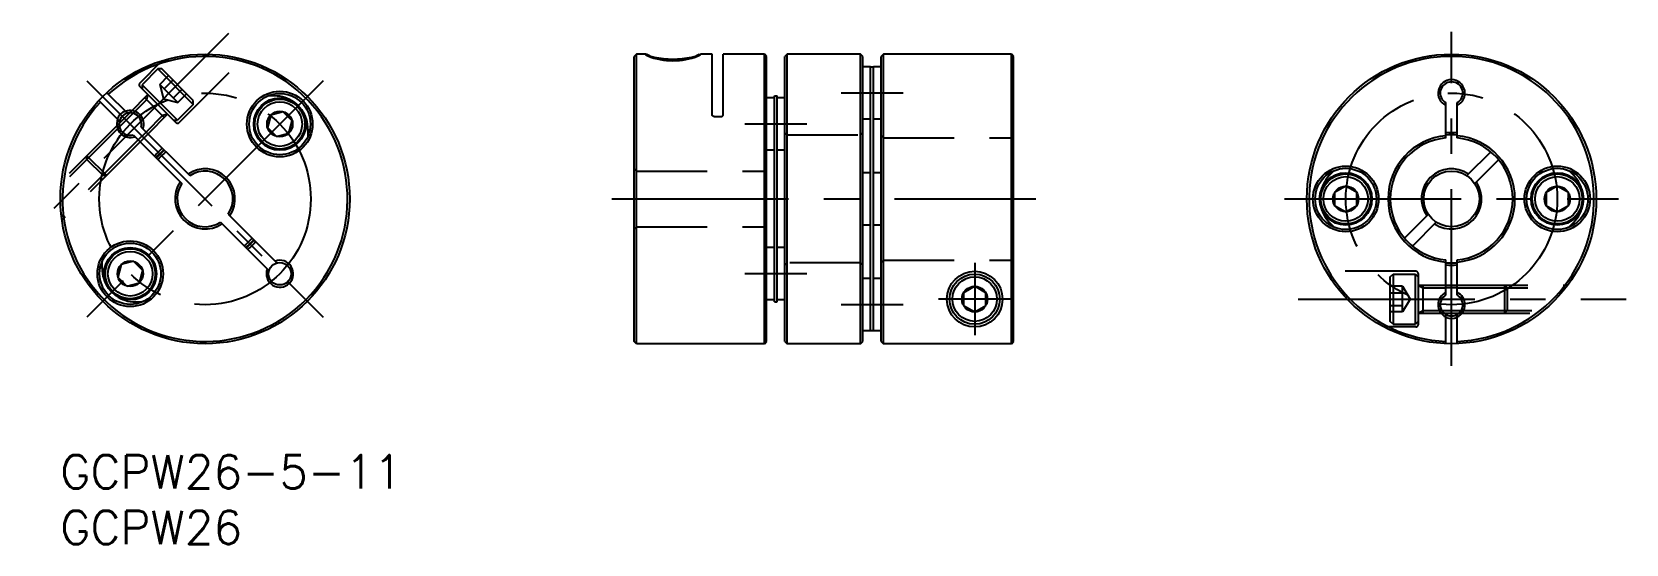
# Model space of a CAD drawing. Extents: x -3 to 141, y -8 to 38.
import ezdxf

# ---------------------------------------------------------------- set-up
doc = ezdxf.new("R2010")
doc.units = 0
doc.header["$LTSCALE"] = 0.5
doc.linetypes.add('CENTER', pattern=[50.8, 31.75, -6.35, 6.35, -6.35])
doc.linetypes.add('DASHED', pattern=[19.05, 12.7, -6.35])
for name, color, linetype in [('MSM_CENTER', 1, 'CENTER'), ('MSM_CONTINUOUS', 7, 'CONTINUOUS'), ('MSM_DASHED', 4, 'DASHED'), ('MSM_NARROW', 5, 'CONTINUOUS'), ('MSM_PART_NUMBER', 7, 'CONTINUOUS')]:
    doc.layers.add(name, color=color, linetype=linetype)
doc.styles.get("Standard").update_dxf_attribs({"font": 'txt.shx', "height": 3, "bigfont": 'bigfont.shx'})

# ---------------------------------------------------------------- blocks, each defined once
blk = doc.blocks.new('*U22')
at = {"layer": 'MSM_PART_NUMBER'}
blk.add_text('GCPW26-5-11', height=3, dxfattribs=at).set_placement((0, -3))
blk = doc.blocks.new('*U23')
at = {"layer": 'MSM_PART_NUMBER'}
blk.add_text('GCPW26', height=3, dxfattribs=at).set_placement((0, -8))

msp = doc.modelspace()

# ---------------------------------------------------------------- linework, layer by layer
at = {"layer": 'MSM_CENTER'}
for p, q in [((15.12, 37.85), (-2.56, 20.17)), ((124.99, 8), (124.99, 38)), ((23.61, 33.61), (2.39, 12.39)), ((2.39, 33.61), (23.61, 12.39)), ((75.71, 32.5), (70.14, 32.5)), ((67.06, 29.72), (61.49, 29.72)), ((49.55, 23), (87.65, 23)), ((109.99, 23), (139.99, 23)), ((82.15, 17.25), (82.15, 10.75)), ((67.06, 16.28), (61.49, 16.28)), ((75.71, 13.5), (70.14, 13.5)), ((85.4, 14), (78.9, 14)), ((111.22, 14), (140.68, 14))]:
    msp.add_line(p, q, dxfattribs=at)
for centre in [(13, 23), (124.99, 23)]:
    msp.add_circle(centre, 9.5, dxfattribs=at)
at = {"layer": 'MSM_CONTINUOUS'}
for p, q in [((51.75, 36), (51.55, 35.8)), ((51.75, 10), (51.75, 36)), ((52.54, 36), (51.75, 36)), ((52.56, 36), (52.54, 36)), ((52.58, 35.99), (52.56, 36)), ((52.61, 35.99), (52.58, 35.99)), ((52.63, 35.98), (52.61, 35.99)), ((52.69, 35.96), (52.63, 35.98)), ((57.4, 35.96), (57.46, 35.98)), ((57.46, 35.98), (57.47, 35.99)), ((57.47, 35.99), (57.5, 35.99)), ((57.5, 35.99), (57.52, 36)), ((57.52, 36), (57.55, 36)), ((58.55, 36), (57.55, 36)), ((58.55, 30.57), (58.55, 36)), ((63.25, 36), (59.55, 36)), ((59.55, 30.57), (59.55, 36)), ((63.25, 10), (63.25, 36)), ((63.45, 35.8), (63.25, 36)), ((65.3, 36), (65.1, 35.8)), ((65.3, 10), (65.3, 36)), ((71.9, 36), (65.3, 36)), ((71.9, 10), (71.9, 36)), ((72.1, 35.8), (71.9, 36)), ((73.95, 36), (73.75, 35.8)), ((85.45, 36), (73.95, 36)), ((73.95, 10), (73.95, 36)), ((85.45, 10), (85.45, 36)), ((85.65, 35.8), (85.45, 36)), ((51.55, 10.2), (51.55, 35.8)), ((63.45, 10.2), (63.45, 35.8)), ((65.1, 10.2), (65.1, 35.8)), ((72.1, 10.2), (72.1, 35.8)), ((72.8, 34.85), (72.1, 34.85)), ((72.8, 11.15), (72.8, 34.85)), ((73.05, 34.84), (72.8, 34.84)), ((73.05, 11.15), (73.05, 34.85)), ((73.75, 34.85), (73.05, 34.85)), ((73.75, 10.2), (73.75, 35.8)), ((85.65, 10.2), (85.65, 35.8)), ((3.46, 31.83), (5.31, 29.98)), ((4.17, 32.54), (6.02, 30.69)), ((19.25, 32.25), (18.65, 32.25)), ((64.15, 32.07), (63.45, 32.07)), ((64.15, 13.75), (64.15, 32.25)), ((64.15, 32.25), (64.4, 32.25)), ((64.4, 13.75), (64.4, 32.25)), ((65.1, 32.07), (64.4, 32.07)), ((124.49, 28.48), (124.49, 31.63)), ((125.49, 28.48), (125.49, 31.63)), ((5.28, 29.77), (6.23, 30.72)), ((18.9, 30.53), (18.6, 29.42)), ((20.02, 30.83), (18.9, 30.53)), ((20.83, 30.02), (20.02, 30.83)), ((58.55, 30.56), (58.55, 30.57)), ((58.55, 30.55), (58.55, 30.56)), ((58.56, 30.53), (58.55, 30.55)), ((58.56, 30.52), (58.56, 30.53)), ((58.56, 30.51), (58.56, 30.52)), ((58.57, 30.5), (58.56, 30.51)), ((58.57, 30.49), (58.57, 30.5)), ((58.58, 30.48), (58.57, 30.49)), ((58.59, 30.47), (58.58, 30.48)), ((58.6, 30.46), (58.59, 30.47)), ((58.61, 30.45), (58.6, 30.46)), ((58.61, 30.44), (58.61, 30.45)), ((58.63, 30.43), (58.61, 30.44)), ((58.64, 30.42), (58.63, 30.43)), ((58.65, 30.42), (58.64, 30.42)), ((58.66, 30.41), (58.65, 30.42)), ((58.67, 30.41), (58.66, 30.41)), ((58.68, 30.4), (58.67, 30.41)), ((58.7, 30.4), (58.68, 30.4)), ((58.71, 30.39), (58.7, 30.4)), ((58.73, 30.39), (58.71, 30.39)), ((58.74, 30.39), (58.73, 30.39)), ((58.75, 30.39), (58.74, 30.39)), ((58.75, 30.39), (59.35, 30.39)), ((59.35, 30.39), (59.37, 30.39)), ((59.37, 30.39), (59.38, 30.39)), ((59.38, 30.39), (59.4, 30.39)), ((59.4, 30.39), (59.41, 30.4)), ((59.41, 30.4), (59.42, 30.4)), ((59.42, 30.4), (59.43, 30.41)), ((59.43, 30.41), (59.44, 30.41)), ((59.44, 30.41), (59.46, 30.42)), ((59.46, 30.42), (59.47, 30.42)), ((59.47, 30.42), (59.48, 30.43)), ((59.48, 30.43), (59.49, 30.44)), ((59.49, 30.44), (59.5, 30.45)), ((59.5, 30.45), (59.51, 30.46)), ((59.51, 30.46), (59.52, 30.47)), ((59.52, 30.48), (59.53, 30.49)), ((59.52, 30.47), (59.52, 30.48)), ((59.53, 30.49), (59.54, 30.5)), ((59.54, 30.51), (59.55, 30.52)), ((59.54, 30.5), (59.54, 30.51)), ((59.55, 30.56), (59.55, 30.57)), ((59.55, 30.55), (59.55, 30.56)), ((59.55, 30.53), (59.55, 30.55)), ((59.55, 30.52), (59.55, 30.53)), ((72.8, 30.15), (72.1, 30.15)), ((73.75, 30.15), (73.05, 30.15)), ((6.55, 28.75), (10.91, 24.38)), ((7.17, 28.13), (7.87, 28.83)), ((7.25, 29.45), (11.62, 25.09)), ((18.6, 29.42), (19.42, 28.6)), ((19.42, 28.6), (20.53, 28.9)), ((20.53, 28.9), (20.83, 30.02)), ((22.25, 29.25), (22.25, 28.65)), ((64.15, 27.37), (63.45, 27.37)), ((65.1, 27.37), (64.4, 27.37)), ((128.51, 27.23), (126.37, 25.09)), ((129.22, 26.52), (127.08, 24.38)), ((72.8, 25.35), (72.1, 25.35)), ((73.75, 25.35), (73.05, 25.35)), ((114.46, 25.55), (114.03, 25.12)), ((135.53, 25.55), (135.95, 25.12)), ((115.49, 24.15), (114.49, 23.58)), ((114.49, 23.58), (114.49, 22.42)), ((116.49, 23.58), (115.49, 24.15)), ((116.49, 22.42), (116.49, 23.58)), ((134.49, 24.15), (133.49, 23.58)), ((133.49, 23.58), (133.49, 22.42)), ((135.49, 23.58), (134.49, 24.15)), ((135.49, 22.42), (135.49, 23.58)), ((15.09, 21.62), (19.45, 17.25)), ((114.49, 22.42), (115.49, 21.85)), ((115.49, 21.85), (116.49, 22.42)), ((122.91, 21.62), (120.77, 19.48)), ((133.49, 22.42), (134.49, 21.85)), ((134.49, 21.85), (135.49, 22.42)), ((14.38, 20.91), (18.75, 16.55)), ((72.8, 20.65), (72.1, 20.65)), ((73.75, 20.65), (73.05, 20.65)), ((114.46, 20.45), (114.03, 20.88)), ((123.62, 20.91), (121.47, 18.77)), ((135.53, 20.45), (135.95, 20.88)), ((64.15, 18.63), (63.45, 18.63)), ((65.1, 18.63), (64.4, 18.63)), ((3.75, 16.75), (3.75, 17.35)), ((6.58, 17.4), (5.47, 17.1)), ((7.4, 16.58), (6.58, 17.4)), ((124.49, 14.37), (124.49, 17.52)), ((125.49, 14.37), (125.49, 17.52)), ((5.47, 17.1), (5.17, 15.98)), ((5.17, 15.98), (5.98, 15.17)), ((7.1, 15.47), (7.4, 16.58)), ((72.8, 15.85), (72.1, 15.85)), ((73.75, 15.85), (73.05, 15.85)), ((5.98, 15.17), (7.1, 15.47)), ((82.15, 15.15), (81.15, 14.58)), ((81.15, 14.58), (81.15, 13.42)), ((83.15, 14.58), (82.15, 15.15)), ((83.15, 13.42), (83.15, 14.58)), ((124.49, 15.25), (125.49, 15.25)), ((6.75, 13.75), (7.35, 13.75)), ((64.15, 13.93), (63.45, 13.93)), ((64.15, 13.75), (64.4, 13.75)), ((65.1, 13.93), (64.4, 13.93)), ((81.15, 13.42), (82.15, 12.85)), ((82.15, 12.85), (83.15, 13.42)), ((124.32, 12.75), (125.67, 12.75)), ((124.49, 10.01), (124.49, 12.63)), ((125.49, 10.01), (125.49, 12.63)), ((51.75, 10), (51.55, 10.2)), ((63.25, 10), (63.45, 10.2)), ((65.1, 10.2), (65.3, 10)), ((71.9, 10), (72.1, 10.2)), ((72.8, 11.15), (72.1, 11.15)), ((73.05, 11.16), (72.8, 11.16)), ((73.75, 11.15), (73.05, 11.15)), ((73.75, 10.2), (73.95, 10)), ((85.45, 10), (85.65, 10.2)), ((63.25, 10), (51.75, 10)), ((71.9, 10), (65.3, 10)), ((85.45, 10), (73.95, 10))]:
    msp.add_line(p, q, dxfattribs=at)
for centre, radius in [((13, 23), 13), ((124.99, 23), 13), ((19.72, 29.72), 2.95), ((19.72, 29.72), 2.75), ((19.72, 29.72), 2.35), ((19.72, 29.72), 2.25), ((19.72, 29.72), 2), ((19.72, 29.72), 1.15), ((115.49, 23), 2.95), ((134.49, 23), 2.95), ((115.49, 23), 2.75), ((115.49, 23), 2.35), ((115.49, 23), 2.25), ((115.49, 23), 2), ((124.99, 23), 2.5), ((134.49, 23), 2.75), ((134.49, 23), 2.35), ((134.49, 23), 2.25), ((134.49, 23), 2), ((115.49, 23), 1.15), ((134.49, 23), 1.15), ((6.28, 16.28), 2.95), ((6.28, 16.28), 2.75), ((6.28, 16.28), 2.35), ((6.28, 16.28), 2.25), ((6.28, 16.28), 2), ((6.28, 16.28), 1.15), ((19.72, 16.28), 1.01), ((82.15, 14), 2.5), ((82.15, 14), 2.25), ((82.15, 14), 2), ((82.15, 14), 1.15)]:
    msp.add_circle(centre, radius, dxfattribs=at)
for centre, radius, start, end in [((52.54, 36), 0.00274, 101.9443, 141.8046), ((52.54, 36), 0.00312, 152.1299, 175.8133), ((52.55, 36), 0.0185, 191.6044, 229.7014), ((52.54, 35.97), 0.0304, 90.6542, 101.1205), ((53.17, 36.87), 1.08, 234.5033, 249.5856), ((49.78, 28.32), 8.18, 67.4858, 69.1804), ((55.04, 41.46), 6.05, 248.1259, 291.8741), ((53.81, 38.01), 2.32, 247.3332, 258.9889), ((56.28, 38.01), 2.32, 281.0111, 292.6668), ((60.3, 28.32), 8.18, 110.8196, 112.5142), ((56.92, 36.87), 1.08, 290.4144, 305.4967), ((57.54, 35.97), 0.0304, 78.8795, 89.3458), ((57.55, 36), 0.00274, 38.1954, 78.0557), ((57.55, 36), 0.00312, 4.1867, 27.8701), ((57.53, 36), 0.0185, 310.2986, 348.3956), ((13, 23), 12.8, 137.2387, 132.7613), ((55.04, 43.53), 7.97, 257.859, 282.141), ((124.99, 23), 12.8, 272.2387, 267.7613), ((124.99, 32.5), 1.21, 294.4829, 245.5171), ((124.99, 32.5), 1.01, 299.7866, 240.2134), ((19.25, 29.25), 3, 54.3183, 90), ((6.28, 29.72), 1.21, 159.4829, 290.517), ((6.28, 29.72), 1.01, 344.7866, 285.2133), ((6.28, 29.72), 1.21, 339.4829, 110.5171), ((19.25, 29.25), 3, 0, 35.6818), ((124.99, 23), 5.7, 95.0324, 264.9676), ((124.99, 23), 5.95, 85.1795, 94.8205), ((124.99, 23), 5.75, 85.0115, 94.9885), ((124.99, 23), 5.7, 275.0324, 84.9676), ((13, 23), 5.95, 130.1795, 139.8205), ((13, 23), 5.75, 130.0115, 139.9885), ((13, 23), 5.7, 129.9676, 140.0324), ((13, 23), 5.5, 129.7841, 140.2159), ((124.99, 23), 5.5, 95.2159, 264.7841), ((124.99, 23), 5.5, 275.2159, 84.7841), ((13, 23), 2.7, 145.6719, 304.3281), ((13, 23), 2.5, 146.537, 303.463), ((13, 23), 2.7, 325.6719, 124.3281), ((13, 23), 2.5, 326.537, 123.463), ((116.16, 23), 3, 135, 170.6819), ((124.99, 23), 2.7, 55.6719, 214.3281), ((124.99, 23), 2.7, 235.6719, 34.3281), ((133.83, 23), 3, 9.3177, 45), ((116.16, 23), 3, 189.3181, 225), ((133.83, 23), 3, 315, 350.6823), ((13, 23), 5.5, 309.7841, 320.2159), ((13, 23), 5.7, 309.9676, 320.0324), ((13, 23), 5.75, 310.0115, 319.9885), ((13, 23), 5.95, 310.1795, 319.8205), ((19.72, 16.28), 1.21, 159.4829, 110.5171), ((124.99, 23), 5.75, 265.0115, 274.9885), ((6.75, 16.75), 3, 180, 215.6813), ((124.99, 23), 5.95, 265.1795, 274.8205), ((124.99, 13.5), 1.21, 114.4829, 245.5171), ((124.99, 13.5), 1.01, 119.7866, 60.2134), ((124.99, 13.5), 1.21, 294.4829, 65.5171), ((6.75, 16.75), 3, 234.3187, 270)]:
    msp.add_arc(centre, radius, start, end, dxfattribs=at)
at = {"layer": 'MSM_DASHED'}
for p, q in [((7.13, 33.39), (9.15, 35.42)), ((8.76, 34.67), (7.34, 33.25)), ((9.11, 34.67), (8.76, 34.67)), ((8.76, 34.67), (11.94, 31.49)), ((11.94, 31.84), (9.11, 34.67)), ((10.67, 29.86), (16.36, 35.56)), ((7.13, 33.11), (10.38, 29.86)), ((7.34, 33.25), (7.34, 32.9)), ((10.53, 30.07), (7.34, 33.25)), ((8.93, 33.29), (9.71, 34.07)), ((10.56, 31.66), (8.93, 33.29)), ((8.93, 33.29), (9.28, 32)), ((10.12, 33.66), (9.34, 32.88)), ((7.87, 32.37), (6.23, 30.72)), ((7.75, 31.9), (6.54, 30.69)), ((7.58, 32.07), (9.34, 30.3)), ((7.87, 32.37), (7.75, 31.9)), ((9.28, 32), (10.56, 31.66)), ((10.93, 32.84), (10.16, 32.07)), ((10.56, 31.66), (11.34, 32.44)), ((11.94, 31.49), (11.94, 31.84)), ((9.17, 30.48), (7.7, 29.01)), ((9.64, 30.6), (7.87, 28.83)), ((9.64, 30.6), (9.17, 30.48)), ((11.94, 31.49), (10.53, 30.07)), ((5.31, 29.46), (0.06, 24.21)), ((5.28, 29.77), (0.1, 24.59)), ((10.17, 30.07), (10.53, 30.07)), ((65.3, 28.75), (65.1, 28.95)), ((65.3, 28.75), (71.9, 28.75)), ((71.9, 28.75), (72.1, 28.95)), ((73.95, 28.5), (73.75, 28.7)), ((85.45, 28.5), (85.65, 28.7)), ((6.99, 28.3), (0.1, 21.4)), ((7.17, 28.13), (0.14, 21.1)), ((73.95, 28.5), (85.45, 28.5)), ((2.39, 26.88), (4.16, 25.12)), ((2.39, 26.54), (2.39, 26.88)), ((2.39, 26.54), (3.81, 25.12)), ((3.81, 25.12), (4.16, 25.12)), ((51.75, 25.5), (51.55, 25.7)), ((51.75, 25.5), (63.25, 25.5)), ((63.25, 25.5), (63.45, 25.7)), ((51.75, 20.5), (51.55, 20.3)), ((51.75, 20.5), (63.25, 20.5)), ((63.25, 20.5), (63.45, 20.3)), ((65.3, 17.25), (65.1, 17.05)), ((71.9, 17.25), (65.3, 17.25)), ((71.9, 17.25), (72.1, 17.05)), ((73.95, 17.5), (73.75, 17.3)), ((73.95, 17.5), (85.45, 17.5)), ((85.45, 17.5), (85.65, 17.3)), ((121.79, 16.5), (113.74, 16.5)), ((119.49, 16), (119.74, 16.25)), ((119.49, 12), (119.49, 16)), ((119.74, 16.25), (121.74, 16.25)), ((119.74, 16.25), (119.74, 11.75)), ((121.74, 16.25), (121.99, 16)), ((121.74, 11.75), (121.74, 16.25)), ((121.99, 16.3), (121.99, 11.7)), ((120.59, 15.15), (119.49, 15.15)), ((119.49, 14.58), (120.59, 14.58)), ((120.59, 12.85), (120.59, 15.15)), ((120.59, 15.15), (121.26, 14)), ((121.99, 15.25), (122.42, 15.01)), ((121.99, 15.25), (124.49, 15.25)), ((122.42, 15.25), (122.42, 12.75)), ((122.42, 15.01), (124.49, 15.01)), ((125.49, 15.25), (135.43, 15.25)), ((125.49, 15.01), (135.25, 15.01)), ((129.99, 15.01), (129.75, 15.25)), ((129.75, 15.25), (129.75, 12.75)), ((129.99, 15.01), (129.99, 12.99)), ((119.49, 13.42), (120.59, 13.42)), ((121.26, 14), (120.59, 12.85)), ((121.99, 12.75), (122.42, 12.99)), ((122.42, 12.99), (124.12, 12.99)), ((125.86, 12.99), (133.29, 12.99)), ((129.99, 12.99), (129.75, 12.75)), ((121.79, 11.5), (118.93, 11.5)), ((120.59, 12.85), (119.49, 12.85)), ((119.74, 11.75), (119.49, 12)), ((119.74, 11.75), (121.74, 11.75)), ((121.99, 12), (121.74, 11.75)), ((121.99, 12.75), (124.32, 12.75)), ((125.67, 12.75), (132.99, 12.75))]:
    msp.add_line(p, q, dxfattribs=at)
for centre, start, end in [((7.27, 33.25), 135.0037, 224.4032), ((10.53, 30), 225.5246, 314.997), ((121.79, 16.3), 0.5913, 89.9983), ((121.79, 11.7), 270.0014, 359.4797)]:
    msp.add_arc(centre, 0.2, start, end, dxfattribs=at)
at = {"layer": 'MSM_NARROW'}
for p, q in [((5.31, 29.46), (6.54, 30.69)), ((6.99, 28.3), (7.7, 29.01)), ((125.49, 15.01), (124.49, 15.01)), ((124.12, 12.99), (125.86, 12.99))]:
    msp.add_line(p, q, dxfattribs=at)
for centre, start, end in [((6.28, 29.72), 111.4218, 158.5782), ((124.99, 13.5), 246.4218, 293.5782)]:
    msp.add_arc(centre, 1.25, start, end, dxfattribs=at)

# ---------------------------------------------------------------- block references
at = {"layer": 'MSM_CONTINUOUS'}
for name in ['*U22', '*U23']:
    msp.add_blockref(name, (0, 0), dxfattribs=at)

doc.saveas('drawing.dxf')
